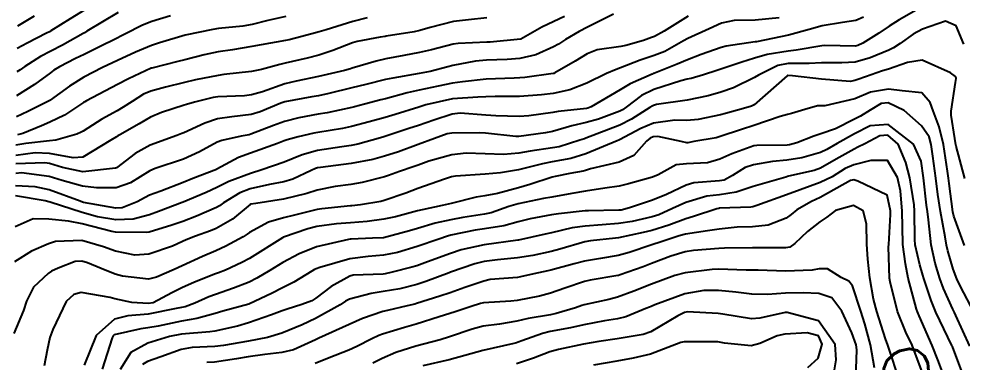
# Model space of a CAD drawing. Header units: metres. Extents: x 307586 to 320046, y 7427249 to 7434250.
# Drawn here: x 319917.4 to 319973.7, y 7429359.2 to 7429379.7 of the extents above; entities that cross this region are included whole.
import ezdxf
from ezdxf.enums import TextEntityAlignment as Align

# ---------------------------------------------------------------- set-up
doc = ezdxf.new("R2010")
doc.units = ezdxf.units.M
doc.header["$MEASUREMENT"] = 0
for name, color, linetype in [('Cotas', 45, 'Continuous'), ('Curvas de Nivel 1m', 11, 'Continuous'), ('Curvas de Nivel 5m', 15, 'Continuous')]:
    doc.layers.add(name, color=color, linetype=linetype)
doc.styles.add('Style-STANDARD', font='STANDARD.shx')

msp = doc.modelspace()

# ---------------------------------------------------------------- linework, layer by layer
at = {"layer": 'Curvas de Nivel 1m', "flags": 128}
for points, elevation in [([(319921.307, 7429380.256), (319920.431, 7429379.709), (319919.294, 7429378.994), (319919.202, 7429378.942), (319919.032, 7429378.853), (319917.879, 7429378.269), (319917.279, 7429377.937)], 856), ([(319967.763, 7429379.811), (319967.306, 7429379.616), (319966.516, 7429379.493), (319965.303, 7429379.29), (319964.537, 7429379.071), (319963.297, 7429378.736), (319961.38, 7429378.349), (319961.308, 7429378.335), (319959.571, 7429378.085), (319959.288, 7429378.01), (319958.081, 7429377.581), (319957.276, 7429377.275), (319956.658, 7429377.013), (319955.264, 7429376.461), (319955.232, 7429376.451), (319955.159, 7429376.421), (319953.853, 7429375.838), (319953.253, 7429375.486), (319951.533, 7429374.466), (319951.329, 7429374.381), (319951.241, 7429374.359), (319949.548, 7429374.177), (319949.238, 7429374.134), (319947.806, 7429373.932), (319947.234, 7429373.895), (319945.834, 7429373.931), (319945.234, 7429373.976), (319943.711, 7429374.081), (319943.235, 7429374.03), (319942.135, 7429373.671), (319941.224, 7429373.358), (319940.647, 7429373.17), (319939.214, 7429372.69), (319939.152, 7429372.672), (319938.945, 7429372.613), (319937.598, 7429372.238), (319937.208, 7429372.158), (319936.648, 7429372.079), (319935.205, 7429371.85), (319934.273, 7429371.598), (319933.198, 7429371.169), (319931.877, 7429370.7), (319931.191, 7429370.495), (319929.904, 7429370.005), (319929.182, 7429369.657), (319928.556, 7429369.36), (319927.173, 7429368.775), (319927.12, 7429368.751), (319925.709, 7429368.227), (319925.162, 7429368.02), (319924.194, 7429367.753), (319923.157, 7429367.727), (319922.075, 7429367.901), (319921.163, 7429368.149), (319919.242, 7429368.78), (319919.172, 7429368.801), (319918.937, 7429368.852), (319917.167, 7429369.148)], 846), ([(319962.745, 7429379.766), (319961.306, 7429379.646), (319960.058, 7429379.61), (319959.304, 7429379.451), (319958.563, 7429379.115), (319957.294, 7429378.533), (319957.024, 7429378.394), (319955.92, 7429377.774), (319955.279, 7429377.526), (319954.447, 7429377.257), (319953.268, 7429376.796), (319953.012, 7429376.699), (319952.431, 7429376.452), (319951.257, 7429375.87), (319950.26, 7429375.473), (319949.251, 7429375.263), (319948.568, 7429375.179), (319947.249, 7429375.073), (319945.79, 7429375.073), (319945.248, 7429375.054), (319944.757, 7429375.036), (319943.247, 7429374.935), (319941.651, 7429374.584), (319941.352, 7429374.477), (319941.241, 7429374.442), (319939.831, 7429374.007), (319939.231, 7429373.827), (319938.283, 7429373.564), (319937.223, 7429373.285), (319936.689, 7429373.17), (319935.217, 7429372.939), (319934.984, 7429372.895), (319934.035, 7429372.672), (319933.389, 7429372.5), (319933.211, 7429372.443), (319932.806, 7429372.283), (319931.203, 7429371.704), (319930.486, 7429371.431), (319929.193, 7429370.746), (319929.161, 7429370.73), (319927.753, 7429370.178), (319927.185, 7429369.951), (319925.848, 7429369.438), (319925.177, 7429369.193), (319924.903, 7429369.055), (319924.431, 7429368.787), (319923.531, 7429368.432), (319923.167, 7429368.418), (319921.237, 7429368.764), (319921.172, 7429368.779), (319921.033, 7429368.831), (319919.179, 7429369.503), (319918.35, 7429369.689), (319917.176, 7429369.753)], 847), ([(319957.308, 7429379.879), (319955.876, 7429378.989), (319955.295, 7429378.668), (319955.123, 7429378.594), (319954.65, 7429378.426), (319953.591, 7429378.134), (319953.287, 7429378.073), (319951.885, 7429377.86), (319951.28, 7429377.627), (319950.57, 7429377.18), (319949.35, 7429376.489), (319949.292, 7429376.46), (319949.263, 7429376.455), (319947.557, 7429376.21), (319947.26, 7429376.188), (319946.925, 7429376.18), (319945.259, 7429376.107), (319943.848, 7429375.963), (319943.256, 7429375.883), (319942.388, 7429375.707), (319941.252, 7429375.459), (319940.544, 7429375.303), (319939.246, 7429374.949), (319938.983, 7429374.875), (319938, 7429374.622), (319937.403, 7429374.465), (319937.24, 7429374.428), (319935.773, 7429374.114), (319935.233, 7429374.018), (319934.087, 7429373.814), (319933.227, 7429373.588), (319932.566, 7429373.347), (319931.215, 7429372.829), (319931.122, 7429372.803), (319930.645, 7429372.716), (319929.478, 7429372.459), (319929.209, 7429372.355), (319928.157, 7429371.787), (319927.199, 7429371.342), (319925.506, 7429370.775), (319925.192, 7429370.643), (319924.038, 7429369.938), (319923.181, 7429369.629), (319922.003, 7429369.639), (319921.182, 7429369.733), (319919.951, 7429370.077), (319919.187, 7429370.306), (319917.536, 7429370.52), (319917.187, 7429370.485)], 848), ([(319952.866, 7429380.004), (319951.3, 7429379.223), (319950.812, 7429378.961), (319949.991, 7429378.483), (319949.568, 7429378.208), (319949.286, 7429378.038), (319948.219, 7429377.561), (319947.275, 7429377.344), (319946.513, 7429377.283), (319945.274, 7429377.247), (319944.624, 7429377.195), (319943.269, 7429376.935), (319942.971, 7429376.861), (319941.909, 7429376.58), (319941.261, 7429376.448), (319939.684, 7429376.181), (319939.258, 7429376.087), (319938.082, 7429375.794), (319937.253, 7429375.595), (319935.867, 7429375.269), (319935.248, 7429375.129), (319934.859, 7429375.052), (319933.244, 7429374.753), (319933.012, 7429374.683), (319931.777, 7429374.16), (319931.232, 7429374.013), (319930.075, 7429373.877), (319929.228, 7429373.743), (319928.465, 7429373.497), (319927.215, 7429372.909), (319927.103, 7429372.863), (319926.795, 7429372.756), (319925.207, 7429372.172), (319924.309, 7429371.682), (319923.193, 7429370.822), (319923.138, 7429370.801), (319921.19, 7429370.583), (319919.982, 7429370.842), (319919.195, 7429371.092), (319918.926, 7429371.122), (319917.195, 7429371.06)], 849), ([(319945.305, 7429379.775), (319944.197, 7429379.658), (319943.303, 7429379.552), (319941.917, 7429379.199), (319941.297, 7429379.01), (319940.954, 7429378.936), (319939.294, 7429378.672), (319939.237, 7429378.667), (319938.941, 7429378.614), (319937.552, 7429378.364), (319937.288, 7429378.287), (319936.103, 7429377.825), (319935.276, 7429377.552), (319934.575, 7429377.365), (319933.269, 7429377.07), (319932.957, 7429376.996), (319931.851, 7429376.701), (319931.262, 7429376.579), (319929.599, 7429376.387), (319929.259, 7429376.343), (319927.924, 7429376.076), (319927.255, 7429375.916), (319926.128, 7429375.643), (319925.249, 7429375.405), (319924.815, 7429375.217), (319924.132, 7429374.791), (319923.599, 7429374.435), (319923.234, 7429374.224), (319922.319, 7429373.721), (319921.216, 7429373.014), (319921.098, 7429372.948), (319920.826, 7429372.834), (319919.573, 7429372.482), (319919.209, 7429372.439), (319917.802, 7429372.269), (319917.206, 7429372.168)], 851), ([(319933.305, 7429379.865), (319932.224, 7429379.618), (319931.3, 7429379.387), (319930.734, 7429379.281), (319929.297, 7429379.132), (319928.943, 7429379.087), (319927.293, 7429378.75), (319925.765, 7429378.293), (319925.283, 7429378.127), (319924.343, 7429377.723), (319923.269, 7429377.233), (319922.972, 7429377.1), (319922.359, 7429376.814), (319921.257, 7429376.237), (319920.393, 7429375.697), (319919.243, 7429374.867), (319919.217, 7429374.85), (319917.915, 7429374.181), (319917.228, 7429373.87)], 853), ([(319926.434, 7429379.893), (319925.301, 7429379.566), (319924.747, 7429379.337), (319923.705, 7429378.796), (319923.429, 7429378.661), (319923.29, 7429378.591), (319922.102, 7429377.996), (319921.274, 7429377.597), (319920.762, 7429377.344), (319919.797, 7429376.845), (319919.46, 7429376.649), (319919.259, 7429376.5), (319918.318, 7429375.794), (319917.245, 7429375.118)], 854), ([(319918.292, 7429379.871), (319917.297, 7429379.282)], 857), ([(319938.158, 7429379.768), (319937.302, 7429379.564), (319935.709, 7429379.065), (319935.296, 7429378.938), (319935.076, 7429378.882), (319934.26, 7429378.67), (319933.497, 7429378.471), (319933.289, 7429378.428), (319931.826, 7429378.161), (319931.283, 7429378.057), (319930.13, 7429377.872), (319929.278, 7429377.746), (319928.441, 7429377.573), (319927.271, 7429377.279), (319926.853, 7429377.172), (319925.309, 7429376.779), (319925.263, 7429376.763), (319923.91, 7429376.14), (319923.253, 7429375.796), (319921.418, 7429374.827), (319921.304, 7429374.767), (319921.241, 7429374.725), (319920.102, 7429373.969), (319919.223, 7429373.551), (319918.735, 7429373.34), (319917.612, 7429372.866), (319917.297, 7429372.785)], 852), ([(319973.755, 7429378.195), (319973.304, 7429379.304), (319972.674, 7429379.577), (319971.302, 7429379.094), (319970.741, 7429378.793), (319969.966, 7429378.243), (319969.56, 7429377.976), (319969.287, 7429377.845), (319968.162, 7429377.379), (319967.276, 7429377.13), (319966.471, 7429377.086), (319965.275, 7429377.088), (319964.525, 7429377.057), (319963.274, 7429377.043), (319962.666, 7429376.935), (319961.499, 7429376.346), (319961.262, 7429376.208), (319960.013, 7429375.605), (319959.253, 7429375.334), (319958.503, 7429375.125), (319957.248, 7429374.872), (319955.424, 7429374.597), (319955.244, 7429374.553), (319955.156, 7429374.508), (319955.022, 7429374.422), (319953.933, 7429373.736), (319953.227, 7429373.378), (319952.564, 7429373.109), (319951.215, 7429372.593), (319951.124, 7429372.561), (319950.854, 7429372.474), (319949.611, 7429372.084), (319949.208, 7429372.008), (319947.887, 7429371.822), (319947.205, 7429371.697), (319946.291, 7429371.611), (319945.204, 7429371.658), (319944.063, 7429371.693), (319943.203, 7429371.6), (319941.837, 7429371.218), (319941.197, 7429370.985), (319940.905, 7429370.883), (319940.087, 7429370.601), (319939.438, 7429370.36), (319939.19, 7429370.282), (319937.852, 7429369.957), (319937.185, 7429369.838), (319936.244, 7429369.704), (319935.181, 7429369.485), (319934.552, 7429369.293), (319933.176, 7429368.948), (319931.514, 7429368.705), (319931.22, 7429368.661), (319931.172, 7429368.637), (319930.114, 7429367.765), (319929.15, 7429367.198), (319928.82, 7429367.061), (319927.922, 7429366.742), (319927.362, 7429366.527), (319927.14, 7429366.431), (319926.537, 7429366.159), (319925.132, 7429365.669), (319924.299, 7429365.62), (319923.133, 7429365.849), (319922.431, 7429366.106), (319921.14, 7429366.49), (319919.559, 7429366.425), (319919.137, 7429366.293), (319918.135, 7429365.858), (319917.126, 7429365.214)], 844), ([(319973.819, 7429370.194), (319973.305, 7429372.116), (319973.284, 7429372.199), (319973.227, 7429372.581), (319973.011, 7429373.974), (319973, 7429374.204), (319973.26, 7429375.921), (319973.303, 7429376.159), (319973.301, 7429376.2), (319973.264, 7429376.281), (319972.97, 7429376.502), (319971.278, 7429377.249), (319970.403, 7429377.112), (319969.27, 7429376.716), (319968.915, 7429376.607), (319967.899, 7429376.264), (319967.434, 7429376.095), (319967.261, 7429376.031), (319966.968, 7429375.982), (319965.261, 7429376.117), (319963.541, 7429376.317), (319963.263, 7429376.341), (319963.246, 7429376.337), (319963.216, 7429376.321), (319961.245, 7429374.587), (319961.097, 7429374.499), (319960.613, 7429374.356), (319959.535, 7429374.072), (319959.239, 7429373.995), (319957.913, 7429373.706), (319957.236, 7429373.65), (319956.506, 7429373.672), (319955.234, 7429373.495), (319954.481, 7429373.176), (319953.214, 7429372.5), (319953.17, 7429372.484), (319953.076, 7429372.442), (319951.205, 7429371.651), (319950.308, 7429371.373), (319949.2, 7429371.179), (319948.626, 7429371.068), (319947.195, 7429370.712), (319946.121, 7429370.526), (319945.192, 7429370.448), (319943.421, 7429370.328), (319943.19, 7429370.289), (319942.776, 7429370.153), (319941.183, 7429369.582), (319940.462, 7429369.315), (319939.176, 7429368.871), (319938.969, 7429368.818), (319937.763, 7429368.624), (319937.245, 7429368.556), (319937.172, 7429368.547), (319935.446, 7429368.379), (319935.168, 7429368.334), (319933.832, 7429368.004), (319933.16, 7429367.836), (319932.278, 7429367.572), (319931.147, 7429366.96), (319930.997, 7429366.86), (319930.757, 7429366.714), (319929.72, 7429366.141), (319929.134, 7429365.862), (319928.343, 7429365.525), (319927.125, 7429364.972), (319926.639, 7429364.757), (319925.596, 7429364.293), (319925.114, 7429364.18), (319923.558, 7429364.354), (319923.118, 7429364.48), (319922.29, 7429364.813), (319921.465, 7429365.164), (319921.127, 7429365.262), (319920.736, 7429365.225), (319919.722, 7429364.844), (319919.32, 7429364.648), (319919.118, 7429364.52), (319918.258, 7429363.706), (319917.831, 7429362.863), (319917.644, 7429362.308), (319917.074, 7429360.942)], 843), ([(319973.797, 7429366.193), (319973.169, 7429367.936), (319973.112, 7429368.201), (319972.877, 7429369.892), (319972.837, 7429370.205), (319972.778, 7429370.627), (319972.548, 7429372.21), (319972.286, 7429373.266), (319971.928, 7429374.22), (319971.749, 7429374.724), (319971.254, 7429375.307), (319970.071, 7429375.426), (319969.256, 7429375.509), (319968.182, 7429375.332), (319967.25, 7429374.936), (319965.475, 7429374.526), (319965.245, 7429374.522), (319965.03, 7429374.517), (319964.268, 7429374.31), (319963.484, 7429374.074), (319963.24, 7429374.014), (319962.803, 7429373.891), (319961.233, 7429373.357), (319960.485, 7429373.102), (319959.226, 7429372.687), (319958.976, 7429372.622), (319957.65, 7429372.386), (319957.291, 7429372.32), (319957.222, 7429372.322), (319956.891, 7429372.395), (319955.508, 7429372.698), (319955.225, 7429372.672), (319955.046, 7429372.601), (319954.829, 7429372.424), (319954.067, 7429371.569), (319953.2, 7429371.155), (319951.487, 7429370.757), (319951.195, 7429370.66), (319951.049, 7429370.616), (319950.253, 7429370.479), (319949.37, 7429370.309), (319949.191, 7429370.258), (319947.865, 7429369.824), (319947.184, 7429369.628), (319945.939, 7429369.287), (319945.179, 7429369.147), (319944.655, 7429369.068), (319943.174, 7429368.7), (319942.636, 7429368.568), (319941.432, 7429368.323), (319941.168, 7429368.26), (319939.856, 7429367.909), (319939.16, 7429367.752), (319938.161, 7429367.617), (319937.157, 7429367.547), (319936.324, 7429367.474), (319935.153, 7429367.316), (319934.627, 7429367.189), (319933.176, 7429366.68), (319933.151, 7429366.671), (319933.107, 7429366.645), (319931.13, 7429365.422), (319930.671, 7429365.171), (319929.702, 7429364.724), (319929.291, 7429364.558), (319929.119, 7429364.493), (319927.863, 7429363.991), (319927.107, 7429363.661), (319926.498, 7429363.363), (319925.391, 7429362.776), (319925.092, 7429362.72), (319924.121, 7429362.79), (319923.096, 7429363.004), (319922.821, 7429363.08), (319921.101, 7429363.385), (319920.661, 7429363.273), (319920.204, 7429362.839), (319919.405, 7429361.176), (319919.277, 7429360.848), (319919.228, 7429360.691), (319919.059, 7429359.944), (319918.888, 7429359.009)], 842), ([(319974.368, 7429362.187), (319973.569, 7429363.745), (319973.35, 7429364.198), (319973.129, 7429364.785), (319972.805, 7429365.871), (319972.728, 7429366.206), (319972.651, 7429366.707), (319972.368, 7429368.212), (319972.211, 7429369.242), (319972.089, 7429370.217), (319971.911, 7429371.521), (319971.81, 7429372.221), (319971.681, 7429372.677), (319971.234, 7429373.34), (319970.199, 7429374.24), (319969.247, 7429374.705), (319968.834, 7429374.668), (319968.168, 7429374.261), (319967.59, 7429373.916), (319967.237, 7429373.726), (319966.092, 7429373.147), (319965.228, 7429372.846), (319964.814, 7429372.717), (319963.791, 7429372.314), (319963.35, 7429372.19), (319963.221, 7429372.175), (319961.41, 7429372.157), (319961.22, 7429372.13), (319959.919, 7429371.656), (319959.207, 7429371.337), (319958.457, 7429371.125), (319957.203, 7429371.071), (319956.59, 7429371.011), (319955.512, 7429370.415), (319955.191, 7429370.274), (319953.756, 7429369.865), (319953.186, 7429369.733), (319952.345, 7429369.613), (319951.182, 7429369.428), (319950.373, 7429369.286), (319949.179, 7429369.08), (319948.687, 7429368.986), (319947.175, 7429368.684), (319946.604, 7429368.519), (319945.556, 7429368.145), (319945.166, 7429368.06), (319943.859, 7429367.856), (319943.16, 7429367.728), (319942.218, 7429367.513), (319941.152, 7429367.203), (319940.681, 7429367.063), (319939.143, 7429366.645), (319939.115, 7429366.639), (319938.476, 7429366.617), (319937.202, 7429366.57), (319937.142, 7429366.56), (319937.053, 7429366.542), (319935.137, 7429366.105), (319934.104, 7429365.7), (319933.128, 7429365.167), (319932.352, 7429364.692), (319931.583, 7429364.236), (319931.112, 7429364.005), (319930.183, 7429363.643), (319929.101, 7429363.274), (319928.71, 7429363.123), (319927.869, 7429362.742), (319927.3, 7429362.538), (319927.09, 7429362.493), (319926.755, 7429362.421), (319925.086, 7429362.086), (319923.877, 7429362), (319923.083, 7429361.786), (319921.992, 7429360.816), (319921.275, 7429359.046)], 841), ([(319973.827, 7429358.192), (319973.073, 7429360.169), (319973.065, 7429360.192), (319973.052, 7429360.221), (319972.095, 7429362.215), (319971.804, 7429362.914), (319971.371, 7429364.226), (319971.315, 7429364.418), (319971.131, 7429365.036), (319970.858, 7429366.233), (319970.829, 7429366.552), (319970.821, 7429368.234), (319970.797, 7429368.613), (319970.532, 7429370.237), (319970.294, 7429371.151), (319969.834, 7429372.244), (319969.228, 7429372.765), (319968.751, 7429372.732), (319967.849, 7429372.264), (319967.438, 7429372.049), (319967.218, 7429371.945), (319966.145, 7429371.35), (319965.201, 7429370.81), (319964.833, 7429370.669), (319963.302, 7429370.319), (319963.215, 7429370.297), (319963.193, 7429370.288), (319963.147, 7429370.275), (319961.186, 7429369.708), (319960.168, 7429369.375), (319959.181, 7429369.221), (319958.423, 7429369.135), (319957.177, 7429368.763), (319956.382, 7429368.402), (319955.561, 7429368.02), (319955.165, 7429367.892), (319953.964, 7429367.629), (319953.159, 7429367.501), (319952.188, 7429367.424), (319951.156, 7429367.346), (319950.398, 7429367.234), (319949.15, 7429366.948), (319948.781, 7429366.861), (319947.192, 7429366.51), (319947.151, 7429366.501), (319945.14, 7429366.226), (319943.77, 7429365.921), (319943.134, 7429365.714), (319941.754, 7429365.205), (319941.127, 7429364.981), (319940.828, 7429364.891), (319939.653, 7429364.605), (319939.228, 7429364.503), (319939.121, 7429364.488), (319937.332, 7429364.415), (319937.119, 7429364.366), (319936.006, 7429363.75), (319935.099, 7429363.049), (319934.864, 7429362.895), (319934.261, 7429362.668), (319933.384, 7429362.383), (319933.089, 7429362.282), (319932.457, 7429362.06), (319931.082, 7429361.575), (319930.415, 7429361.381), (319929.076, 7429361.08), (319928.774, 7429361.035), (319927.074, 7429360.894), (319926.366, 7429360.761), (319925.069, 7429360.362), (319924.059, 7429359.794), (319923.415, 7429358.796)], 839), ([(319972.646, 7429358.206), (319972.215, 7429359.363), (319971.873, 7429360.218), (319971.099, 7429361.995), (319971.003, 7429362.231), (319970.943, 7429362.393), (319970.436, 7429364.237), (319970.271, 7429365.099), (319970.129, 7429366.24), (319970.1, 7429367.3), (319970.088, 7429368.241), (319969.973, 7429369.454), (319969.807, 7429370.244), (319969.208, 7429371.256), (319968.202, 7429371.266), (319967.204, 7429370.997), (319966.688, 7429370.791), (319965.895, 7429370.289), (319965.189, 7429369.944), (319963.985, 7429369.512), (319963.182, 7429369.21), (319961.414, 7429368.585), (319961.174, 7429368.505), (319961.043, 7429368.483), (319959.173, 7429368.411), (319959.138, 7429368.405), (319959.02, 7429368.372), (319957.626, 7429367.926), (319957.164, 7429367.778), (319956.154, 7429367.409), (319955.153, 7429367.087), (319954.618, 7429366.959), (319953.146, 7429366.648), (319952.967, 7429366.622), (319951.483, 7429366.465), (319951.142, 7429366.405), (319949.648, 7429365.975), (319949.136, 7429365.839), (319948.042, 7429365.593), (319947.132, 7429365.447), (319945.929, 7429365.326), (319945.13, 7429365.228), (319944.581, 7429365.093), (319943.123, 7429364.593), (319943.043, 7429364.561), (319941.665, 7429364.031), (319941.112, 7429363.857), (319940.104, 7429363.604), (319939.105, 7429363.434), (319938.402, 7429363.318), (319937.098, 7429362.977), (319936.872, 7429362.858), (319936.541, 7429362.638), (319935.085, 7429361.824), (319934.285, 7429361.464), (319933.076, 7429360.954), (319932.214, 7429360.693), (319931.071, 7429360.47), (319929.578, 7429360.215), (319929.067, 7429360.154), (319927.714, 7429360.096), (319927.065, 7429359.99), (319925.846, 7429359.553), (319925.058, 7429359.258), (319924.754, 7429359.085)], 838), ([(319971.325, 7429358.495), (319971.063, 7429359.232), (319970.667, 7429360.234), (319970.305, 7429361.017), (319969.81, 7429362.243), (319969.356, 7429364.013), (319969.327, 7429364.248), (319969.273, 7429366.118), (319969.276, 7429366.249), (319969.387, 7429368.03), (319969.383, 7429368.248), (319969.182, 7429369.186), (319967.426, 7429370.033), (319967.191, 7429370.112), (319966.99, 7429370.072), (319965.181, 7429369.061), (319964.672, 7429368.811), (319963.796, 7429368.314), (319963.451, 7429368.035), (319963.165, 7429367.818), (319962.094, 7429367.401), (319961.157, 7429367.294), (319960.24, 7429367.276), (319959.155, 7429367.172), (319958.465, 7429367.065), (319957.15, 7429366.862), (319956.777, 7429366.767), (319955.7, 7429366.412), (319955.141, 7429366.224), (319953.793, 7429365.776), (319953.134, 7429365.594), (319952.082, 7429365.405), (319951.131, 7429365.245), (319950.513, 7429365.092), (319949.125, 7429364.716), (319948.943, 7429364.674), (319948.106, 7429364.5), (319947.31, 7429364.318), (319947.12, 7429364.284), (319945.5, 7429364.151), (319945.116, 7429364.07), (319943.982, 7429363.679), (319943.105, 7429363.373), (319942.502, 7429363.169), (319941.095, 7429362.718), (319940.995, 7429362.69), (319940.548, 7429362.595), (319939.378, 7429362.319), (319939.089, 7429362.241), (319937.881, 7429361.826), (319937.081, 7429361.483), (319935.275, 7429360.657), (319935.072, 7429360.563), (319933.77, 7429359.969), (319933.064, 7429359.804), (319932.057, 7429359.689), (319931.061, 7429359.54), (319930.356, 7429359.421), (319929.058, 7429359.23), (319928.591, 7429359.201)], 837), ([(319969.887, 7429358.242), (319969.307, 7429360.011), (319969.215, 7429360.249), (319969.079, 7429360.625), (319968.567, 7429362.255), (319968.374, 7429362.994), (319968.141, 7429364.26), (319968.025, 7429365.371), (319967.971, 7429366.262), (319967.943, 7429367.48), (319967.759, 7429368.264), (319967.176, 7429368.585), (319966.096, 7429368.286), (319965.576, 7429367.885), (319965.163, 7429367.611), (319964.428, 7429367.033), (319963.67, 7429366.315), (319963.372, 7429366.086), (319963.14, 7429366.042), (319962.869, 7429366.053), (319961.14, 7429366.056), (319959.479, 7429366.027), (319959.139, 7429366.016), (319957.623, 7429365.9), (319957.137, 7429365.817), (319956.276, 7429365.544), (319955.13, 7429365.107), (319954.628, 7429364.925), (319953.258, 7429364.439), (319953.159, 7429364.403), (319953.122, 7429364.39), (319951.464, 7429364.118), (319951.116, 7429364.037), (319949.95, 7429363.642), (319949.106, 7429363.347), (319948.435, 7429363.164), (319947.099, 7429362.912), (319946.74, 7429362.874), (319945.096, 7429362.764), (319944.913, 7429362.724), (319944.354, 7429362.547), (319943.411, 7429362.235), (319943.089, 7429362.134), (319942.451, 7429361.934), (319941.082, 7429361.504), (319940.381, 7429361.296), (319939.076, 7429360.906), (319938.863, 7429360.824), (319938.432, 7429360.616), (319937.538, 7429360.156), (319937.066, 7429359.938), (319935.894, 7429359.48), (319935.058, 7429359.139)], 836), ([(319967.315, 7429358.267), (319967.373, 7429359.964), (319967.33, 7429360.267), (319967.083, 7429360.973), (319966.48, 7429362.279), (319965.878, 7429363.056), (319965.113, 7429363.333), (319964.178, 7429363.374), (319963.113, 7429363.351), (319962.045, 7429363.269), (319961.112, 7429363.277), (319960.162, 7429363.408), (319959.114, 7429363.504), (319958.244, 7429363.508), (319957.112, 7429363.312), (319955.326, 7429362.646), (319955.095, 7429362.549), (319955.001, 7429362.514), (319954.795, 7429362.423), (319953.593, 7429361.93), (319953.087, 7429361.804), (319952.328, 7429361.694), (319951.083, 7429361.448), (319950.285, 7429361.274), (319949.079, 7429361.049), (319948.625, 7429360.947), (319947.393, 7429360.507), (319947.163, 7429360.418), (319947.072, 7429360.385), (319946.902, 7429360.343), (319945.067, 7429359.929), (319943.991, 7429359.623), (319943.061, 7429359.368), (319941.476, 7429359.003)], 834), ([(319965.97, 7429358.286), (319966.142, 7429359.362), (319966.089, 7429360.285), (319965.094, 7429361.697), (319963.223, 7429362.197), (319963.101, 7429362.185), (319961.586, 7429361.852), (319961.095, 7429361.806), (319959.373, 7429362.093), (319959.099, 7429362.132), (319957.263, 7429362.226), (319957.1, 7429362.2), (319956.697, 7429361.996), (319955.079, 7429361.045), (319954.628, 7429360.874), (319953.075, 7429360.61), (319951.982, 7429360.456), (319951.071, 7429360.303), (319949.567, 7429359.986), (319949.066, 7429359.835), (319948.087, 7429359.475), (319947.059, 7429359.134)], 833), ([(319964.448, 7429358.917), (319965.065, 7429359.474), (319965.316, 7429360.296), (319965.08, 7429360.789), (319964.42, 7429360.969), (319963.081, 7429360.89), (319962.618, 7429360.789), (319961.588, 7429360.342), (319961.072, 7429360.208), (319959.483, 7429360.366), (319959.074, 7429360.434), (319959.003, 7429360.442), (319957.074, 7429360.444), (319956.872, 7429360.393), (319955.066, 7429359.709), (319954.036, 7429359.458), (319953.061, 7429359.293), (319951.653, 7429359.055)], 832)]:
    msp.add_lwpolyline(points, dxfattribs=dict(at, elevation=elevation))
at = {"layer": 'Curvas de Nivel 5m', "flags": 128}
for points, elevation in [([(319970.922, 7429380.234), (319969.902, 7429379.649), (319969.303, 7429379.273), (319968.685, 7429378.87), (319967.735, 7429378.266), (319967.442, 7429378.117), (319967.29, 7429378.085), (319965.464, 7429378.124), (319965.29, 7429378.109), (319963.764, 7429377.837), (319963.285, 7429377.79), (319962.032, 7429377.588), (319961.278, 7429377.366), (319960.505, 7429377.127), (319959.268, 7429376.712), (319959.016, 7429376.623), (319958.224, 7429376.38), (319957.491, 7429376.157), (319957.26, 7429376.107), (319956.881, 7429376.017), (319955.254, 7429375.494), (319954.533, 7429375.144), (319953.615, 7429374.436), (319953.399, 7429374.28), (319953.239, 7429374.207), (319951.953, 7429373.738), (319951.229, 7429373.527), (319950.377, 7429373.327), (319949.221, 7429373.001), (319948.806, 7429372.907), (319947.216, 7429372.699), (319947.027, 7429372.701), (319945.218, 7429372.885), (319944.854, 7429372.908), (319943.218, 7429372.901), (319942.937, 7429372.844), (319942.177, 7429372.576), (319941.209, 7429372.222), (319940.021, 7429371.785), (319939.202, 7429371.516), (319938.49, 7429371.327), (319937.197, 7429371.086), (319935.382, 7429370.844), (319935.194, 7429370.817), (319935.074, 7429370.781), (319934.823, 7429370.664), (319933.721, 7429370.141), (319933.186, 7429369.988), (319932.326, 7429369.835), (319931.182, 7429369.573), (319930.565, 7429369.33), (319929.581, 7429368.726), (319929.343, 7429368.556), (319929.169, 7429368.454), (319927.97, 7429367.933), (319927.156, 7429367.625), (319926.504, 7429367.408), (319925.146, 7429366.982), (319924.971, 7429366.957), (319923.146, 7429366.986), (319922.933, 7429367.016), (319921.153, 7429367.481), (319920.348, 7429367.645), (319919.157, 7429367.762), (319918.23, 7429367.782), (319917.147, 7429367.309)], 845), ([(319949.927, 7429379.864), (319949.304, 7429379.561), (319948.587, 7429379.211), (319947.32, 7429378.51), (319947.302, 7429378.501), (319945.499, 7429378.328), (319945.29, 7429378.315), (319943.596, 7429378.249), (319943.288, 7429378.203), (319941.988, 7429377.874), (319941.28, 7429377.708), (319940.348, 7429377.528), (319939.274, 7429377.331), (319938.689, 7429377.199), (319937.265, 7429376.777), (319937.156, 7429376.74), (319936.805, 7429376.637), (319935.259, 7429376.268), (319933.93, 7429375.999), (319933.254, 7429375.831), (319931.913, 7429375.364), (319931.248, 7429375.174), (319930.836, 7429375.125), (319929.246, 7429375.056), (319928.964, 7429375.014), (319927.862, 7429374.744), (319927.381, 7429374.609), (319927.24, 7429374.564), (319925.881, 7429374.123), (319925.229, 7429373.84), (319924.557, 7429373.453), (319923.408, 7429372.798), (319923.286, 7429372.726), (319923.212, 7429372.678), (319922.874, 7429372.47), (319921.199, 7429371.463), (319920.613, 7429371.421), (319919.201, 7429371.683), (319918.341, 7429371.719), (319917.2, 7429371.569)], 850), ([(319923.306, 7429380.085), (319921.442, 7429378.975), (319921.293, 7429378.883), (319921.26, 7429378.863), (319921.21, 7429378.831), (319919.981, 7429378.145), (319919.277, 7429377.788), (319918.664, 7429377.464), (319917.734, 7429376.865), (319917.459, 7429376.67), (319917.26, 7429376.546)], 855), ([(319974.123, 7429360.189), (319973.288, 7429362.01), (319973.196, 7429362.199), (319973.105, 7429362.387), (319972.538, 7429363.63), (319972.332, 7429364.212), (319972.055, 7429365.139), (319971.813, 7429366.22), (319971.66, 7429367.729), (319971.591, 7429368.224), (319971.538, 7429368.586), (319971.351, 7429370.228), (319971.208, 7429371.224), (319970.765, 7429372.235), (319969.235, 7429373.417), (319968.162, 7429373.332), (319967.229, 7429372.851), (319966.205, 7429372.285), (319965.592, 7429371.92), (319965.214, 7429371.738), (319964.091, 7429371.43), (319963.207, 7429371.279), (319962.347, 7429371.192), (319961.203, 7429371.01), (319960.721, 7429370.834), (319959.965, 7429370.362), (319959.465, 7429370.093), (319959.19, 7429370.039), (319957.651, 7429369.923), (319957.187, 7429369.794), (319956.009, 7429369.236), (319955.178, 7429368.889), (319954.828, 7429368.772), (319953.816, 7429368.434), (319953.304, 7429368.306), (319953.171, 7429368.291), (319951.374, 7429368.263), (319951.17, 7429368.252), (319949.566, 7429368.087), (319949.166, 7429368.023), (319947.879, 7429367.786), (319947.159, 7429367.598), (319946.307, 7429367.371), (319945.153, 7429367.183), (319944.598, 7429367.099), (319943.146, 7429366.797), (319942.961, 7429366.747), (319942.426, 7429366.571), (319941.138, 7429366.12), (319939.965, 7429365.771), (319939.133, 7429365.606), (319938.222, 7429365.529), (319937.131, 7429365.388), (319935.337, 7429364.868), (319935.124, 7429364.802), (319935.023, 7429364.762), (319934.857, 7429364.663), (319933.78, 7429364.006), (319933.108, 7429363.657), (319932.459, 7429363.333), (319931.143, 7429362.709), (319931.093, 7429362.69), (319929.548, 7429362.265), (319929.087, 7429362.126), (319927.992, 7429361.832), (319927.082, 7429361.67), (319925.69, 7429361.382), (319925.078, 7429361.271), (319924.653, 7429361.209), (319923.073, 7429360.85), (319923.001, 7429360.801), (319922.941, 7429360.671), (319922.343, 7429358.811)], 840), ([(319968.429, 7429358.887), (319968.198, 7429360.259), (319967.848, 7429361.506), (319967.608, 7429362.265), (319967.118, 7429363.78), (319966.9, 7429364.052), (319966.449, 7429364.28), (319965.633, 7429364.797), (319965.128, 7429364.802), (319964.718, 7429364.713), (319963.126, 7429364.658), (319961.495, 7429364.713), (319961.127, 7429364.711), (319960.762, 7429364.719), (319959.127, 7429364.771), (319958.744, 7429364.757), (319957.125, 7429364.557), (319956.518, 7429364.399), (319955.115, 7429363.874), (319954.078, 7429363.46), (319953.103, 7429363.106), (319952.581, 7429362.967), (319951.096, 7429362.646), (319950.963, 7429362.603), (319950.59, 7429362.475), (319949.444, 7429362.132), (319949.089, 7429362.061), (319947.765, 7429361.824), (319947.085, 7429361.671), (319946.05, 7429361.493), (319945.081, 7429361.367), (319944.429, 7429361.197), (319943.075, 7429360.734), (319942.515, 7429360.568), (319941.069, 7429360.19), (319939.869, 7429359.798), (319939.061, 7429359.451), (319938.506, 7429359.168)], 835)]:
    msp.add_lwpolyline(points, dxfattribs=dict(at, elevation=elevation))

# ---------------------------------------------------------------- texts
at = {"layer": 'Cotas', "style": 'Style-STANDARD'}
msp.add_text('835', height=4, rotation=118.1545, dxfattribs=at).set_placement((319971.167, 7429355.771, 835), align=Align.MIDDLE_CENTER)

doc.saveas('drawing.dxf')
